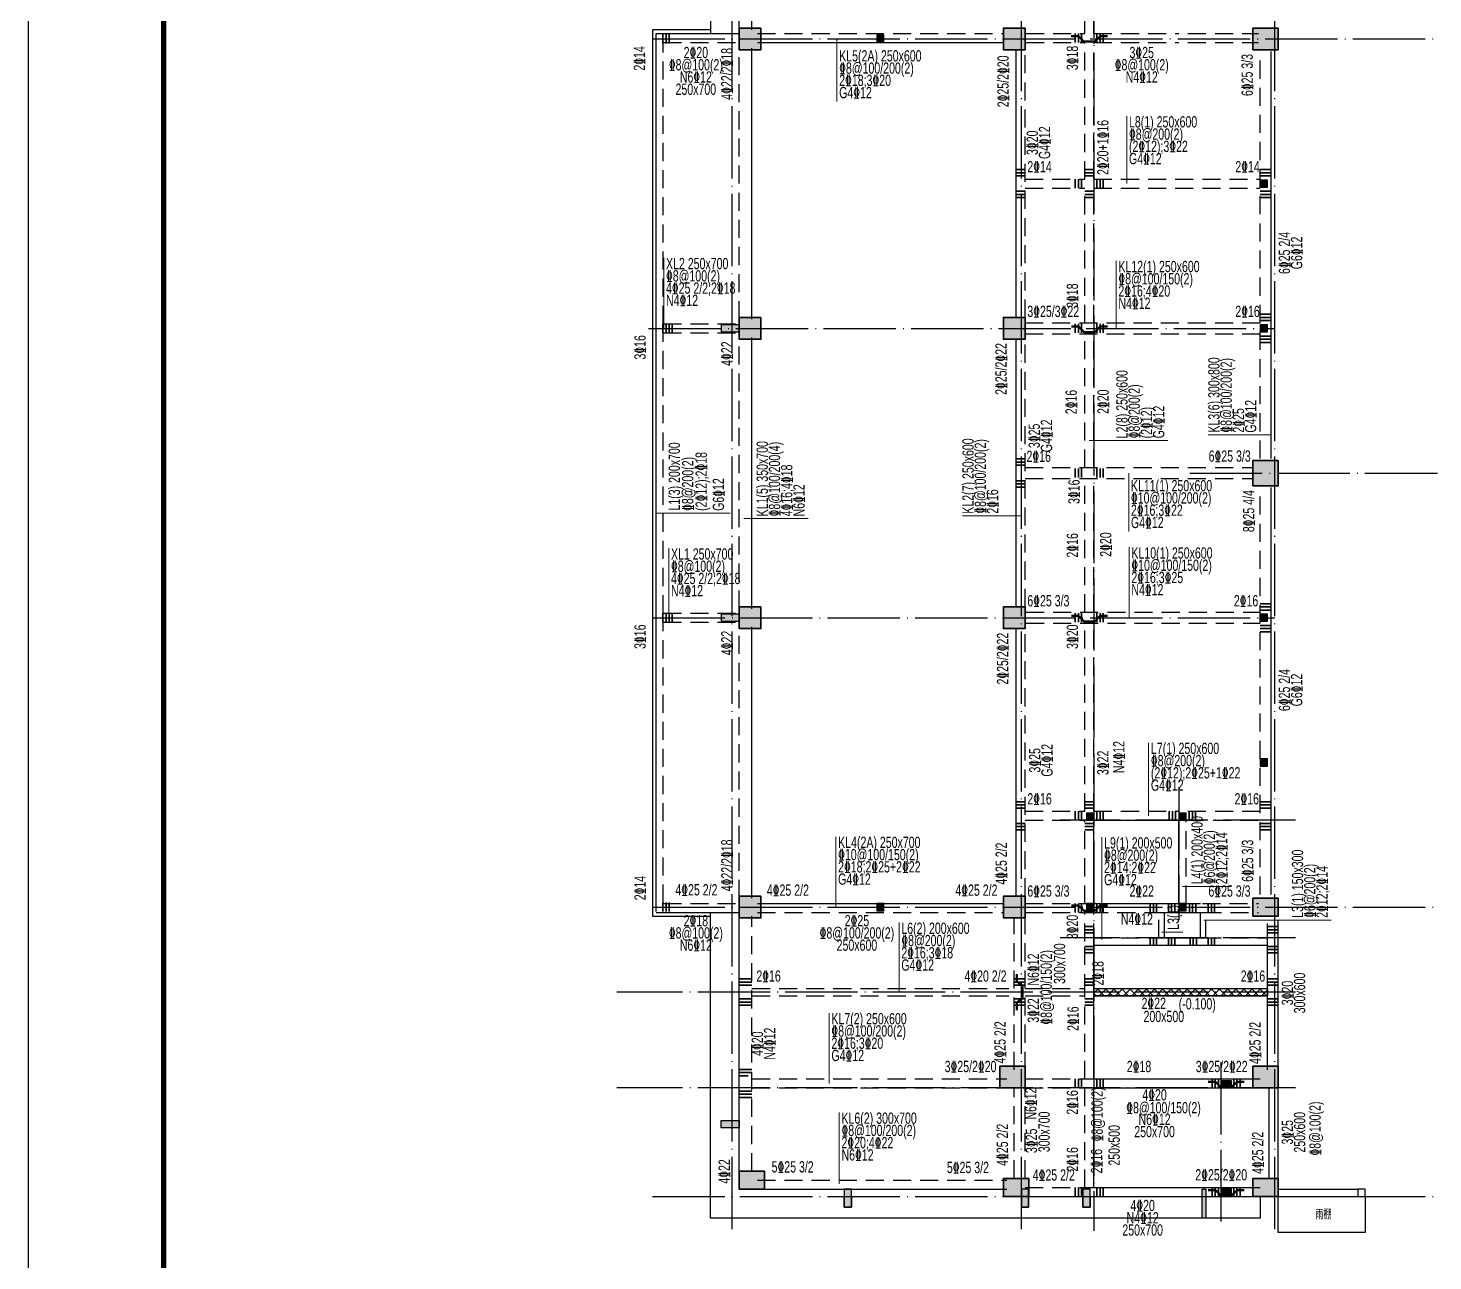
# Model space of a CAD drawing. Extents: x -695511 to 885008, y -751583 to -95266.
# Drawn here: x 107830 to 146662, y -397141 to -363059 of the extents above; entities that cross this region are included whole.
import ezdxf
from ezdxf.enums import TextEntityAlignment as Align

# ---------------------------------------------------------------- set-up
doc = ezdxf.new("R2010")
doc.units = 0
doc.header["$LTSCALE"] = 1000
doc.header["$MEASUREMENT"] = 0
doc.linetypes.add('DOTE', pattern=[2.42, 2, -0.2, 0.02, -0.2])
doc.linetypes.add('线型3', pattern=[750, 500, -250])
for name, color, linetype in [('3T_GLASS', 5, 'Continuous'), ('_0', 7, 'Continuous'), ('DOTE', 1, 'Continuous'), ('GZ', 211, 'Continuous'), ('PUB_TITLE', 4, 'Continuous'), ('SEDOTE', 40, 'DOTE'), ('TZ', 11, 'Continuous'), ('WALL', 4, 'Continuous'), ('填充', 8, 'Continuous')]:
    doc.layers.add(name, color=color, linetype=linetype)
for name, color, linetype, lineweight in [('BEAM', 4, 'Continuous', 25), ('BEAM-DASH', 4, '线型3', 25), ('梁原位标注', 7, 'Continuous', 18), ('梁名称编号', 2, 'Continuous', 18), ('梁标注引线', 2, 'Continuous', 18), ('梁附加吊筋', 1, 'Continuous', 50), ('梁附加箍筋', 1, 'Continuous', 35), ('梁集中标注', 2, 'Continuous', 18), ('砼柱', 2, 'Continuous', 35)]:
    doc.layers.add(name, color=color, linetype=linetype, lineweight=lineweight)
doc.styles.add('样式 1', font='GS_TXT.shx', dxfattribs={"width": 0.7, "height": 375, "bigfont": 'yjkchn.shx'})
doc.styles.add('样式 5', font='GS_TXT.shx', dxfattribs={"width": 0.7, "height": 250, "bigfont": 'yjkchn.shx'})

# ---------------------------------------------------------------- blocks, each defined once
blk = doc.blocks.new('zw')
at = {"layer": 'DOTE', "linetype": 'DOTE'}
for p, q in [((-185373, -1049032), (-185373, -1007232)), ((-177373, -1049032), (-177373, -1007232)), ((-170373, -1049032), (-170373, -1007232)), ((-187573, -1016132), (-73373, -1016132)), ((-187684, -1024132), (-170373, -1024132)), ((-172717, -1028132), (-73373, -1028132)), ((-187573, -1032132), (-170373, -1032132)), ((-187573, -1040132), (-73373, -1040132)), ((-187573, -1048132), (-73373, -1048132))]:
    blk.add_line(p, q, dxfattribs=at)
blk = doc.blocks.new('2fmb')
at = {"layer": 'BEAM'}
for p, q in [((-2274, -775644), (-2274, -773444)), ((-4574, -775744), (-2274, -775744)), ((-4574, -783894), (-4574, -775744)), ((-1924, -783644), (-1924, -776144)), ((-1774, -775994), (5051, -775994)), ((5376, -783594), (5376, -776194)), ((12426, -787494), (12426, -776244)), ((-4574, -791894), (-4574, -783894)), ((-1924, -791644), (-1924, -784144)), ((5376, -791594), (5376, -784194)), ((12426, -799544), (12426, -788294)), ((-4574, -800019), (-4574, -791894)), ((-1924, -799644), (-1924, -792144)), ((5376, -799594), (5376, -792194)), ((7526, -799794), (7526, -797494)), ((7526, -797494), (9876, -797494)), ((9876, -799794), (9876, -797494)), ((-1774, -799794), (5026, -799794)), ((7426, -799794), (9401, -799794)), ((9401, -799794), (9976, -799794)), ((-4574, -800044), (-2274, -800044)), ((-2274, -807194), (-2274, -800144)), ((9401, -800044), (9976, -800044)), ((9476, -800744), (9476, -800044)), ((9976, -800044), (10551, -800044)), ((10476, -800744), (10476, -800044)), ((12626, -800844), (12626, -800244)), ((7526, -802244), (7526, -800844)), ((7526, -800944), (9426, -800944)), ((9401, -800744), (10551, -800744)), ((9426, -800944), (10526, -800944)), ((10526, -800944), (12326, -800944)), ((12326, -802244), (12326, -800844)), ((12626, -802244), (12626, -800844)), ((7526, -804644), (7526, -802244)), ((12326, -804394), (12326, -802244)), ((12626, -804394), (12626, -802244)), ((7426, -804644), (12126, -804644)), ((7426, -804894), (12126, -804894)), ((7526, -807644), (7526, -804894)), ((12376, -807394), (12376, -804894)), ((12626, -807394), (12626, -804894)), ((7426, -807644), (12126, -807644)), ((-1774, -807694), (5126, -807694)), ((5626, -807894), (7426, -807894)), ((7426, -807894), (12126, -807894))]:
    blk.add_line(p, q, dxfattribs=at)
at = {"layer": 'BEAM', "color": 2}
for p, q in [((7526, -802144), (12326, -802144)), ((7526, -802344), (12326, -802344))]:
    blk.add_line(p, q, dxfattribs=at)
at = {"layer": 'BEAM-DASH', "ltscale": 0.001}
for p, q in [((7276, -775744), (7276, -771144)), ((7526, -775744), (7526, -771144)), ((-1924, -775644), (-1924, -773544)), ((-1774, -775744), (5051, -775744)), ((5651, -775744), (7276, -775744)), ((7526, -775744), (9876, -775744)), ((10126, -775744), (12076, -775744)), ((-4374, -775994), (-2274, -775994)), ((-4374, -783769), (-4374, -775994)), ((-2274, -783644), (-2274, -776144)), ((5626, -783594), (5626, -776194)), ((5651, -775994), (7276, -775994)), ((7276, -779769), (7276, -775994)), ((7526, -775994), (9876, -775994)), ((7526, -779769), (7526, -775994)), ((10126, -775994), (12076, -775994)), ((12126, -787492), (12126, -776244)), ((5626, -779769), (7276, -779769)), ((5626, -780019), (7276, -780019)), ((7276, -783744), (7276, -780019)), ((7526, -779769), (12126, -779769)), ((7526, -783744), (7526, -780019)), ((7526, -780019), (12126, -780019)), ((-4374, -783769), (-2274, -783769)), ((5626, -783744), (12126, -783744)), ((-4374, -784019), (-2274, -784019)), ((-4374, -791769), (-4374, -784019)), ((-2274, -791644), (-2274, -784144)), ((5626, -784044), (12126, -784044)), ((5626, -791594), (5626, -784194)), ((7276, -787744), (7276, -784044)), ((7526, -787744), (7526, -784044)), ((5626, -787744), (11926, -787744)), ((5626, -788044), (11926, -788044)), ((7276, -791744), (7276, -788044)), ((7526, -791744), (7526, -788044)), ((12126, -799544), (12126, -788295)), ((5651, -791744), (12126, -791744)), ((-4374, -791769), (-2274, -791769)), ((-4374, -792019), (-2274, -792019)), ((-4374, -799769), (-4374, -792019)), ((-2274, -799644), (-2274, -792144)), ((5651, -792044), (12126, -792044)), ((7276, -797244), (7276, -792044)), ((7526, -797244), (7526, -792044)), ((5626, -799594), (5626, -792194)), ((5626, -797244), (7276, -797244)), ((5626, -797494), (7276, -797494)), ((7276, -799794), (7276, -797494)), ((7526, -797244), (9876, -797244)), ((10076, -797494), (12126, -797494)), ((10076, -799794), (10076, -797494)), ((10126, -797244), (12126, -797244)), ((-4374, -799794), (-2274, -799794)), ((5626, -799794), (7426, -799794)), ((9976, -799794), (10526, -799794)), ((10526, -799794), (12076, -799794)), ((-1924, -807194), (-1924, -800144)), ((-1774, -800044), (5026, -800044)), ((5326, -802144), (5326, -800194)), ((5626, -800044), (7426, -800044)), ((5626, -802144), (5626, -800194)), ((7276, -800844), (7276, -800044)), ((7426, -800044), (9401, -800044)), ((7526, -800844), (7526, -800044)), ((9326, -800744), (9326, -800044)), ((10551, -800044), (12076, -800044)), ((10626, -800744), (10626, -800044)), ((12326, -800844), (12326, -800244)), ((7276, -802244), (7276, -800844)), ((7526, -800744), (9401, -800744)), ((10551, -800744), (12326, -800744)), ((-1924, -802144), (5176, -802144)), ((5626, -802144), (7276, -802144)), ((5626, -802144), (5776, -802144)), ((7276, -804644), (7276, -802244)), ((-1924, -802344), (5176, -802344)), ((5326, -804394), (5326, -802344)), ((5626, -804394), (5626, -802344)), ((5626, -802344), (7276, -802344)), ((5626, -802344), (5776, -802344)), ((-1924, -804644), (5126, -804644)), ((-1924, -804894), (5126, -804894)), ((5326, -807394), (5326, -804894)), ((5626, -804644), (7426, -804644)), ((5626, -807394), (5626, -804894)), ((5626, -804894), (7426, -804894)), ((7276, -807644), (7276, -804894)), ((-1774, -807444), (5126, -807444)), ((5626, -807644), (7426, -807644))]:
    blk.add_line(p, q, dxfattribs=at)
blk = doc.blocks.new('1fcol')
at = {"layer": '填充'}
h = blk.add_hatch(color=256, dxfattribs=at)
h.dxf.hatch_style = 1
h.paths.add_polyline_path([(-213743, -870963), (-214343, -870963), (-214343, -871563), (-213743, -871563)])
h = blk.add_hatch(color=256, dxfattribs=at)
h.dxf.hatch_style = 1
h.paths.add_polyline_path([(-206443, -870963), (-207043, -870963), (-207043, -871563), (-206443, -871563)])
h = blk.add_hatch(color=256, dxfattribs=at)
h.dxf.hatch_style = 1
h.paths.add_polyline_path([(-199443, -870963), (-200143, -870963), (-200143, -871563), (-199443, -871563)])
h = blk.add_hatch(color=256, dxfattribs=at)
h.dxf.hatch_style = 1
h.paths.add_polyline_path([(-213743, -878963), (-214343, -878963), (-214343, -879563), (-213743, -879563)])
h = blk.add_hatch(color=256, dxfattribs=at)
h.dxf.hatch_style = 1
h.paths.add_polyline_path([(-206443, -878963), (-207043, -878963), (-207043, -879563), (-206443, -879563)])
h = blk.add_hatch(color=256, dxfattribs=at)
h.dxf.hatch_style = 1
h.paths.add_polyline_path([(-199443, -882913), (-200143, -882913), (-200143, -883613), (-199443, -883613)])
h = blk.add_hatch(color=256, dxfattribs=at)
h.dxf.hatch_style = 1
h.paths.add_polyline_path([(-213743, -886963), (-214343, -886963), (-214343, -887563), (-213743, -887563)])
h = blk.add_hatch(color=256, dxfattribs=at)
h.dxf.hatch_style = 1
h.paths.add_polyline_path([(-206443, -886963), (-207043, -886963), (-207043, -887563), (-206443, -887563)])
h = blk.add_hatch(color=256, dxfattribs=at)
h.dxf.hatch_style = 1
h.paths.add_polyline_path([(-213743, -894963), (-214343, -894963), (-214343, -895563), (-213743, -895563)])
h = blk.add_hatch(color=256, dxfattribs=at)
h.dxf.hatch_style = 1
h.paths.add_polyline_path([(-206443, -894963), (-207043, -894963), (-207043, -895563), (-206443, -895563)])
h = blk.add_hatch(color=256, dxfattribs=at)
h.dxf.hatch_style = 1
h.paths.add_polyline_path([(-199443, -895013), (-200143, -895013), (-200143, -895513), (-199443, -895513)])
h = blk.add_hatch(color=256, dxfattribs=at)
h.dxf.hatch_style = 1
h.paths.add_polyline_path([(-206443, -899663), (-207143, -899663), (-207143, -900263), (-206443, -900263)])
h = blk.add_hatch(color=256, dxfattribs=at)
h.dxf.hatch_style = 1
h.paths.add_polyline_path([(-199443, -899663), (-200143, -899663), (-200143, -900263), (-199443, -900263)])
h = blk.add_hatch(color=256, dxfattribs=at)
h.dxf.hatch_style = 1
h.paths.add_polyline_path([(-213643, -902563), (-214343, -902563), (-214343, -903063), (-213643, -903063)])
h = blk.add_hatch(color=256, dxfattribs=at)
h.dxf.hatch_style = 1
h.paths.add_polyline_path([(-206343, -902763), (-207043, -902763), (-207043, -903263), (-206343, -903263)])
h = blk.add_hatch(color=256, dxfattribs=at)
h.dxf.hatch_style = 1
h.paths.add_polyline_path([(-199443, -902763), (-200143, -902763), (-200143, -903263), (-199443, -903263)])
at = {"layer": '砼柱', "lineweight": 35}
for points in [[(-213743, -870963), (-214343, -870963), (-214343, -871563), (-213743, -871563)], [(-206443, -870963), (-207043, -870963), (-207043, -871563), (-206443, -871563)], [(-199443, -870963), (-200143, -870963), (-200143, -871563), (-199443, -871563)], [(-213743, -878963), (-214343, -878963), (-214343, -879563), (-213743, -879563)], [(-206443, -878963), (-207043, -878963), (-207043, -879563), (-206443, -879563)], [(-199443, -882913), (-200143, -882913), (-200143, -883613), (-199443, -883613)], [(-213743, -886963), (-214343, -886963), (-214343, -887563), (-213743, -887563)], [(-206443, -886963), (-207043, -886963), (-207043, -887563), (-206443, -887563)], [(-213743, -894963), (-214343, -894963), (-214343, -895563), (-213743, -895563)], [(-206443, -894963), (-207043, -894963), (-207043, -895563), (-206443, -895563)], [(-199443, -895013), (-200143, -895013), (-200143, -895513), (-199443, -895513)], [(-206443, -899663), (-207143, -899663), (-207143, -900263), (-206443, -900263)], [(-199443, -899663), (-200143, -899663), (-200143, -900263), (-199443, -900263)], [(-213643, -902563), (-214343, -902563), (-214343, -903063), (-213643, -903063)], [(-206343, -902763), (-207043, -902763), (-207043, -903263), (-206343, -903263)], [(-199443, -902763), (-200143, -902763), (-200143, -903263), (-199443, -903263)]]:
    blk.add_lwpolyline(points, close=True, dxfattribs=at)
blk = doc.blocks.new('2fzx')
h = blk.add_hatch(color=256)
h.dxf.hatch_style = 1
h.paths.add_polyline_path([(-52886, -1036386), (-53087, -1036386), (-53087, -1036886), (-52886, -1036886)])
h = blk.add_hatch(color=256)
h.dxf.hatch_style = 1
h.paths.add_polyline_path([(-48187, -1036386), (-47987, -1036386), (-47987, -1036886), (-48187, -1036886)])
h = blk.add_hatch(color=256)
h.dxf.hatch_style = 1
h.paths.add_polyline_path([(-46286, -1036386), (-46486, -1036386), (-46486, -1036886), (-46286, -1036886)])
h = blk.add_hatch(color=256)
h.dxf.hatch_style = 1
h.paths.add_polyline_path([(-43087, -1036886), (-43087, -1036086), (-43187, -1036086), (-43187, -1036886)])
h = blk.add_hatch(color=256)
h.dxf.hatch_style = 1
h.paths.add_polyline_path([(-56486, -1038787), (-55986, -1038787), (-55986, -1038587), (-56486, -1038587)])
h = blk.add_hatch(color=256)
h.dxf.hatch_style = 1
h.paths.add_polyline_path([(-56486, -1052786), (-55986, -1052786), (-55986, -1052586), (-56486, -1052586)])
h = blk.add_hatch(color=256)
h.dxf.hatch_style = 1
h.paths.add_polyline_path([(-56486, -1060786), (-55986, -1060786), (-55986, -1060586), (-56486, -1060586)])
h = blk.add_hatch(color=256)
h.dxf.hatch_style = 1
h.paths.add_polyline_path([(-56486, -1074587), (-55986, -1074587), (-55986, -1074787), (-56486, -1074787)])
h = blk.add_hatch(color=256)
h.dxf.hatch_style = 1
h.paths.add_polyline_path([(-52886, -1076986), (-52886, -1076486), (-53087, -1076486), (-53087, -1076986)])
h = blk.add_hatch(color=256)
h.dxf.hatch_style = 1
h.paths.add_polyline_path([(-47987, -1076986), (-47987, -1076486), (-48187, -1076486), (-48187, -1076986)])
h = blk.add_hatch(color=256)
h.dxf.hatch_style = 1
h.paths.add_polyline_path([(-46286, -1076986), (-46286, -1076486), (-46486, -1076486), (-46486, -1076986)])
h = blk.add_hatch(color=256)
h.dxf.hatch_style = 1
h.paths.add_polyline_path([(-43087, -1076486), (-43087, -1077286), (-43187, -1077286), (-43187, -1076486)])
blk.add_lwpolyline([(-41587, -1076686), (-41587, -1077286), (-56786, -1077286), (-56786, -1068836)])
at = {"color": 4}
for points in [[(-52886, -1076986), (-52886, -1076486), (-53087, -1076486), (-53087, -1076986), (-52886, -1076986)], [(-47987, -1076986), (-47987, -1076486), (-48187, -1076486), (-48187, -1076986), (-47987, -1076986)], [(-46286, -1076986), (-46286, -1076486), (-46486, -1076486), (-46486, -1076986), (-46286, -1076986)]]:
    blk.add_lwpolyline(points, dxfattribs=at)
at = {"layer": '_0'}
for points in [[(-41587, -1036686), (-41587, -1036086), (-56786, -1036086), (-56786, -1044536)], [(-56786, -1044436), (-58387, -1044436), (-58387, -1068936), (-56786, -1068936)]]:
    blk.add_lwpolyline(points, dxfattribs=at)
at = {"layer": 'WALL'}
for points in [[(-52886, -1036386), (-53087, -1036386), (-53087, -1036886), (-52886, -1036886)], [(-48187, -1036386), (-47987, -1036386), (-47987, -1036886), (-48187, -1036886)], [(-46286, -1036386), (-46486, -1036386), (-46486, -1036886), (-46286, -1036886)], [(-56486, -1038787), (-55986, -1038787), (-55986, -1038587), (-56486, -1038587)], [(-56486, -1052786), (-55986, -1052786), (-55986, -1052586), (-56486, -1052586)], [(-56486, -1060786), (-55986, -1060786), (-55986, -1060586), (-56486, -1060586)], [(-56486, -1074587), (-55986, -1074587), (-55986, -1074787), (-56486, -1074787)]]:
    blk.add_lwpolyline(points, close=True, dxfattribs=at)
for points in [[(-52886, -1036686), (-52886, -1036386), (-53087, -1036386), (-53087, -1036686), (-52886, -1036686)], [(-47987, -1036686), (-47987, -1036386), (-48187, -1036386), (-48187, -1036686), (-47987, -1036686)], [(-46286, -1036686), (-46286, -1036386), (-46486, -1036386), (-46486, -1036686), (-46286, -1036686)], [(-43187, -1036686), (-43187, -1036086), (-43087, -1036086), (-43087, -1036686), (-43187, -1036686)], [(-43087, -1036886), (-43087, -1036086), (-43187, -1036086), (-43187, -1036886), (-43087, -1036886)], [(-52886, -1076686), (-52886, -1076986), (-53087, -1076986), (-53087, -1076686), (-52886, -1076686)], [(-47987, -1076686), (-47987, -1076986), (-48187, -1076986), (-48187, -1076686), (-47987, -1076686)], [(-46286, -1076686), (-46286, -1076986), (-46486, -1076986), (-46486, -1076686), (-46286, -1076686)], [(-43087, -1076486), (-43087, -1077286), (-43187, -1077286), (-43187, -1076486), (-43087, -1076486)]]:
    blk.add_lwpolyline(points, dxfattribs=at)
blk = doc.blocks.new('2fgzz')
at = {"layer": 'GZ'}
h = blk.add_hatch(color=256, dxfattribs=at)
h.dxf.hatch_style = 1
h.paths.add_polyline_path([(2749, -683477), (2749, -683677), (2949, -683677), (2949, -683477)])
h = blk.add_hatch(color=256, dxfattribs=at)
h.dxf.hatch_style = 1
h.paths.add_polyline_path([(13349, -687477), (13349, -687677), (13549, -687677), (13549, -687477)])
h = blk.add_hatch(color=256, dxfattribs=at)
h.dxf.hatch_style = 1
h.paths.add_polyline_path([(13349, -691477), (13349, -691677), (13549, -691677), (13549, -691477)])
h = blk.add_hatch(color=256, dxfattribs=at)
h.dxf.hatch_style = 1
h.paths.add_polyline_path([(13349, -699477), (13349, -699677), (13549, -699677), (13549, -699477)])
h = blk.add_hatch(color=256, dxfattribs=at)
h.dxf.hatch_style = 1
h.paths.add_polyline_path([(13349, -703477), (13349, -703677), (13549, -703677), (13549, -703477)])
h = blk.add_hatch(color=256, dxfattribs=at)
h.dxf.hatch_style = 1
h.paths.add_polyline_path([(8549, -704977), (8549, -705177), (8749, -705177), (8749, -704977)])
h = blk.add_hatch(color=256, dxfattribs=at)
h.dxf.hatch_style = 1
h.paths.add_polyline_path([(11099, -704977), (11099, -705177), (11299, -705177), (11299, -704977)])
h = blk.add_hatch(color=256, dxfattribs=at)
h.dxf.hatch_style = 1
h.paths.add_polyline_path([(2749, -707477), (2749, -707677), (2949, -707677), (2949, -707477)])
h = blk.add_hatch(color=256, dxfattribs=at)
h.dxf.hatch_style = 1
h.paths.add_polyline_path([(8549, -707477), (8549, -707677), (8749, -707677), (8749, -707477)])
h = blk.add_hatch(color=256, dxfattribs=at)
h.dxf.hatch_style = 1
h.paths.add_polyline_path([(11099, -707477), (11099, -707677), (11299, -707677), (11299, -707477)])
for points in [[(2749, -683477), (2749, -683677), (2949, -683677), (2949, -683477)], [(13349, -687477), (13349, -687677), (13549, -687677), (13549, -687477)], [(13349, -691477), (13349, -691677), (13549, -691677), (13549, -691477)], [(13349, -699477), (13349, -699677), (13549, -699677), (13549, -699477)], [(13349, -703477), (13349, -703677), (13549, -703677), (13549, -703477)], [(8549, -704977), (8549, -705177), (8749, -705177), (8749, -704977)], [(11099, -704977), (11099, -705177), (11299, -705177), (11299, -704977)], [(2749, -707477), (2749, -707677), (2949, -707677), (2949, -707477)], [(8549, -707477), (8549, -707677), (8749, -707677), (8749, -707477)], [(11099, -707477), (11099, -707677), (11299, -707677), (11299, -707477)]]:
    blk.add_lwpolyline(points, close=True, dxfattribs=at)

msp = doc.modelspace()

# ---------------------------------------------------------------- hatches: boundary and pattern name
at = {"layer": '_0'}
h = msp.add_hatch(dxfattribs=at)
h.set_pattern_fill('ANSI37', color=256, scale=100)
h.set_pattern_definition([(45, (129762.53, 412534.2), (-112.2532, 112.2532), []), (135, (129762.53, 412534.2), (-112.2532, -112.2532), [])])
h.paths.add_polyline_path([(137288.2, -389609.3), (142088.2, -389609.3), (142088.2, -389809.3), (137288.2, -389809.3)])
at = {"layer": 'TZ'}
h = msp.add_hatch(color=256, dxfattribs=at)
h.dxf.hatch_style = 1
h.paths.add_polyline_path([(140798.2, -392159.3), (140798.2, -392359.3), (141098.2, -392359.3), (141098.2, -392159.3)])
h = msp.add_hatch(color=256, dxfattribs=at)
h.dxf.hatch_style = 1
h.paths.add_polyline_path([(140798.2, -395159.3), (140798.2, -395359.3), (141098.2, -395359.3), (141098.2, -395159.3)])

# ---------------------------------------------------------------- linework, layer by layer
at = {"layer": '_0'}
msp.add_lwpolyline([(137288.2, -389609.3), (142088.2, -389609.3), (142088.2, -389809.3), (137288.2, -389809.3)], close=True, dxfattribs=at)
for points in [[(142388.2, -395159.3), (144588.2, -395159.3)], [(144788.2, -395359.3), (144788.2, -395159.3), (144588.2, -395159.3), (144588.2, -395359.3), (144788.2, -395359.3)], [(144788.2, -395359.3), (144788.2, -396359.3), (142388.2, -396359.3), (142388.2, -395359.3)], [(144788.2, -395359.3), (144788.2, -396359.3), (142388.2, -396359.3), (142388.2, -395359.3)], [(142388.2, -395359.3), (144588.2, -395359.3)]]:
    msp.add_lwpolyline(points, dxfattribs=at)
at = {"layer": 'PUB_TITLE'}
msp.add_lwpolyline([(107830.5, -427534.5), (265480.5, -427534.5), (265480.5, -338434.5), (107830.5, -338434.5)], close=True, dxfattribs=at)
at = {"layer": 'PUB_TITLE', "const_width": 150}
msp.add_lwpolyline([(111580.5, -426034.5), (263980.5, -426034.5), (263980.5, -339934.5), (111580.5, -339934.5)], close=True, dxfattribs=at)
at = {"layer": 'SEDOTE', "linetype": 'DOTE'}
for p, q in [((137288.2, -354068.9), (137288.2, -396305)), ((139638.2, -384042.8), (139638.2, -387711.4)), ((142860, -384959.3), (136358.5, -384959.3)), ((142860, -388209.3), (136358.5, -388209.3)), ((142860, -389709.3), (124106.6, -389709.3)), ((142860, -392359.3), (124106.6, -392359.3))]:
    msp.add_line(p, q, dxfattribs=at)
msp.add_lwpolyline([(140798.2, -391646.8), (140798.2, -396052.4)], dxfattribs=at)
at = {"layer": 'TZ'}
for points in [[(140798.2, -392159.3), (140798.2, -392359.3), (141098.2, -392359.3), (141098.2, -392159.3)], [(140798.2, -395159.3), (140798.2, -395359.3), (141098.2, -395359.3), (141098.2, -395159.3)]]:
    msp.add_lwpolyline(points, close=True, dxfattribs=at)
at = {"layer": '梁标注引线', "color": 6, "lineweight": 18}
for p, q in [((130187.6, -363359.3), (130187.6, -365091.5)), ((137905.7, -371359.3), (137905.7, -369494.4)), ((142172.2, -374305.2), (140452.4, -374305.2)), ((138252.5, -375359.3), (138252.5, -376974.8)), ((127613.2, -376621), (129389, -376621)), ((135263.2, -376546.5), (133655.8, -376546.5)), ((138264.1, -379359.3), (138264.1, -377413.4)), ((130158.5, -387359.3), (130158.5, -385413.4)), ((129972.8, -392234.3), (129972.8, -390288.4)), ((130251, -395009.3), (130251, -393038.4))]:
    msp.add_line(p, q, dxfattribs=at)
at = {"layer": '梁标注引线', "color": 3, "lineweight": 18}
for p, q in [((138198.1, -367359.3), (138198.1, -365494.4)), ((125400.7, -371359.3), (125400.7, -369413.4)), ((137163.2, -374464.2), (139331.3, -374464.2)), ((125188.2, -376468.9), (127238.5, -376468.9)), ((125538.6, -379359.3), (125538.6, -377441)), ((138804.4, -384834.3), (138804.4, -382814.3)), ((137510, -388259.3), (137510, -385429.2)), ((139738.2, -386791.8), (141069.4, -386791.8)), ((131905.2, -389709.3), (131905.2, -387788.4)), ((139748.5, -388057.1), (139167.7, -388057.1))]:
    msp.add_line(p, q, dxfattribs=at)
msp.add_lwpolyline([(140326.5, -387719.3), (142675.8, -387719.3), (143845.7, -387719.3)], dxfattribs=at)
at = {"layer": '梁附加吊筋', "lineweight": 50}
for points in [[(136665.4, -363284.3), (136865.4, -363284.3), (137015.4, -363434.3), (137315.4, -363434.3), (137465.4, -363284.3), (137665.4, -363284.3)], [(136667.5, -371311.8), (136867.5, -371311.8), (137017.5, -371461.8), (137317.5, -371461.8), (137467.5, -371311.8), (137667.5, -371311.8)], [(136667.5, -379311.8), (136867.5, -379311.8), (137017.5, -379461.8), (137317.5, -379461.8), (137467.5, -379311.8), (137667.5, -379311.8)], [(136667.5, -387311.8), (136867.5, -387311.8), (137017.5, -387461.8), (137317.5, -387461.8), (137467.5, -387311.8), (137667.5, -387311.8)], [(135163.2, -390209.3), (135163.2, -390009.3), (135313.2, -389859.3), (135313.2, -389559.3), (135163.2, -389409.3), (135163.2, -389209.3)], [(140448, -392188.8), (140648, -392188.8), (140798, -392338.8), (141098, -392338.8), (141248, -392188.8), (141448, -392188.8)], [(140448.2, -395186.8), (140648.2, -395186.8), (140798.2, -395336.8), (141098.2, -395336.8), (141248.2, -395186.8), (141448.2, -395186.8)]]:
    msp.add_lwpolyline(points, dxfattribs=at)
at = {"layer": '梁附加箍筋', "lineweight": 35}
for p, q in [((125375.7, -363484.3), (125375.7, -363234.3)), ((125375.7, -363484.3), (125375.7, -363234.3)), ((125463.2, -363484.3), (125463.2, -363234.3)), ((125463.2, -363484.3), (125463.2, -363234.3)), ((125550.7, -363484.3), (125550.7, -363234.3)), ((136775.7, -363459.3), (136775.7, -363209.3)), ((136863.2, -363459.3), (136863.2, -363209.3)), ((136950.7, -363459.3), (136950.7, -363209.3)), ((137375.7, -363459.3), (137375.7, -363209.3)), ((137463.2, -363459.3), (137463.2, -363209.3)), ((137550.7, -363459.3), (137550.7, -363209.3)), ((135388.2, -366971.8), (135138.2, -366971.8)), ((135388.2, -367059.3), (135138.2, -367059.3)), ((135388.2, -367146.8), (135138.2, -367146.8)), ((136775.7, -367484.3), (136775.7, -367234.3)), ((136863.2, -367484.3), (136863.2, -367234.3)), ((136950.7, -367484.3), (136950.7, -367234.3)), ((137288.2, -366971.8), (137038.2, -366971.8)), ((137288.2, -367059.3), (137038.2, -367059.3)), ((137288.2, -367146.8), (137038.2, -367146.8)), ((137375.7, -367484.3), (137375.7, -367234.3)), ((137463.2, -367484.3), (137463.2, -367234.3)), ((137550.7, -367484.3), (137550.7, -367234.3)), ((142188.2, -366971.8), (141888.2, -366971.8)), ((142188.2, -367059.3), (141888.2, -367059.3)), ((142188.2, -367146.8), (141888.2, -367146.8)), ((135388.2, -367571.8), (135138.2, -367571.8)), ((135388.2, -367659.3), (135138.2, -367659.3)), ((137288.2, -367571.8), (137038.2, -367571.8)), ((137288.2, -367659.3), (137038.2, -367659.3)), ((142188.2, -367571.8), (141888.2, -367571.8)), ((142188.2, -367659.3), (141888.2, -367659.3)), ((135388.2, -367746.8), (135138.2, -367746.8)), ((137288.2, -367746.8), (137038.2, -367746.8)), ((142188.2, -367746.8), (141888.2, -367746.8)), ((142188.2, -370971.8), (141888.2, -370971.8)), ((142188.2, -371059.3), (141888.2, -371059.3)), ((142188.2, -371146.8), (141888.2, -371146.8)), ((125375.7, -371484.3), (125375.7, -371234.3)), ((125463.2, -371484.3), (125463.2, -371234.3)), ((125550.7, -371484.3), (125550.7, -371234.3)), ((125638.2, -371484.3), (125638.2, -371234.3)), ((136775.7, -371484.3), (136775.7, -371234.3)), ((136863.2, -371484.3), (136863.2, -371234.3)), ((136950.7, -371484.3), (136950.7, -371234.3)), ((137375.7, -371484.3), (137375.7, -371234.3)), ((137463.2, -371484.3), (137463.2, -371234.3)), ((137550.7, -371484.3), (137550.7, -371234.3)), ((142188.2, -371571.8), (141888.2, -371571.8)), ((142188.2, -371659.3), (141888.2, -371659.3)), ((142188.2, -371746.8), (141888.2, -371746.8)), ((135388.2, -374971.8), (135138.2, -374971.8)), ((135388.2, -375059.3), (135138.2, -375059.3)), ((135388.2, -375146.8), (135138.2, -375146.8)), ((136775.7, -375484.3), (136775.7, -375234.3)), ((136863.2, -375484.3), (136863.2, -375234.3)), ((136950.7, -375484.3), (136950.7, -375234.3)), ((137375.7, -375484.3), (137375.7, -375234.3)), ((137463.2, -375484.3), (137463.2, -375234.3)), ((137550.7, -375484.3), (137550.7, -375234.3)), ((135388.2, -375571.8), (135138.2, -375571.8)), ((135388.2, -375659.3), (135138.2, -375659.3)), ((135388.2, -375746.8), (135138.2, -375746.8)), ((142188.2, -378971.8), (141888.2, -378971.8)), ((125375.7, -379484.3), (125375.7, -379234.3)), ((125463.2, -379484.3), (125463.2, -379234.3)), ((125550.7, -379484.3), (125550.7, -379234.3)), ((125638.2, -379484.3), (125638.2, -379234.3)), ((136775.7, -379484.3), (136775.7, -379234.3)), ((136863.2, -379484.3), (136863.2, -379234.3)), ((136950.7, -379484.3), (136950.7, -379234.3)), ((137375.7, -379484.3), (137375.7, -379234.3)), ((137463.2, -379484.3), (137463.2, -379234.3)), ((137550.7, -379484.3), (137550.7, -379234.3)), ((142188.2, -379059.3), (141888.2, -379059.3)), ((142188.2, -379146.8), (141888.2, -379146.8)), ((142188.2, -379571.8), (141888.2, -379571.8)), ((142188.2, -379659.3), (141888.2, -379659.3)), ((142188.2, -379746.8), (141888.2, -379746.8)), ((135388.2, -384446.8), (135138.2, -384446.8)), ((135388.2, -384534.3), (135138.2, -384534.3)), ((135388.2, -384621.8), (135138.2, -384621.8)), ((136775.7, -384959.3), (136775.7, -384709.3)), ((136863.2, -384959.3), (136863.2, -384709.3)), ((136950.7, -384959.3), (136950.7, -384709.3)), ((137288.2, -384446.8), (137038.2, -384446.8)), ((137288.2, -384534.3), (137038.2, -384534.3)), ((137288.2, -384621.8), (137038.2, -384621.8)), ((137375.7, -384959.3), (137375.7, -384709.3)), ((137463.2, -384959.3), (137463.2, -384709.3)), ((137550.7, -384959.3), (137550.7, -384709.3)), ((139375.7, -384959.3), (139375.7, -384709.3)), ((139463.2, -384959.3), (139463.2, -384709.3)), ((139550.7, -384959.3), (139550.7, -384709.3)), ((139925.7, -384959.3), (139925.7, -384709.3)), ((140013.2, -384959.3), (140013.2, -384709.3)), ((140100.7, -384959.3), (140100.7, -384709.3)), ((142188.2, -384446.8), (141888.2, -384446.8)), ((142188.2, -384534.3), (141888.2, -384534.3)), ((142188.2, -384621.8), (141888.2, -384621.8)), ((135388.2, -385046.8), (135138.2, -385046.8)), ((135388.2, -385134.3), (135138.2, -385134.3)), ((137288.2, -385046.8), (137038.2, -385046.8)), ((137288.2, -385134.3), (137038.2, -385134.3)), ((142188.2, -385046.8), (141888.2, -385046.8)), ((142188.2, -385134.3), (141888.2, -385134.3)), ((135388.2, -385221.8), (135138.2, -385221.8)), ((137288.2, -385221.8), (137038.2, -385221.8)), ((142188.2, -385221.8), (141888.2, -385221.8)), ((125375.7, -387484.3), (125375.7, -387234.3)), ((125463.2, -387484.3), (125463.2, -387234.3)), ((125550.7, -387484.3), (125550.7, -387234.3)), ((136775.7, -387509.3), (136775.7, -387259.3)), ((136863.2, -387509.3), (136863.2, -387259.3)), ((136950.7, -387509.3), (136950.7, -387259.3)), ((137375.7, -387509.3), (137375.7, -387259.3)), ((137463.2, -387509.3), (137463.2, -387259.3)), ((137550.7, -387509.3), (137550.7, -387259.3)), ((138850.7, -387509.3), (138850.7, -387259.3)), ((138938.2, -387509.3), (138938.2, -387259.3)), ((139025.7, -387509.3), (139025.7, -387259.3)), ((139350.7, -387509.3), (139350.7, -387259.3)), ((139438.2, -387509.3), (139438.2, -387259.3)), ((139525.7, -387509.3), (139525.7, -387259.3)), ((139932.2, -387509.3), (139932.2, -387259.3)), ((140019.7, -387509.3), (140019.7, -387259.3)), ((140107.2, -387509.3), (140107.2, -387259.3)), ((140450.7, -387509.3), (140450.7, -387259.3)), ((140538.2, -387509.3), (140538.2, -387259.3)), ((140625.7, -387509.3), (140625.7, -387259.3)), ((137288.2, -387896.8), (137038.2, -387896.8)), ((142388.2, -387896.8), (142088.2, -387896.8)), ((137288.2, -387984.3), (137038.2, -387984.3)), ((137288.2, -388071.8), (137038.2, -388071.8)), ((138850.7, -388409.3), (138850.7, -388209.3)), ((138938.2, -388409.3), (138938.2, -388209.3)), ((139025.7, -388409.3), (139025.7, -388209.3)), ((139350.7, -388409.3), (139350.7, -388209.3)), ((139438.2, -388409.3), (139438.2, -388209.3)), ((139525.7, -388409.3), (139525.7, -388209.3)), ((139950.7, -388409.3), (139950.7, -388209.3)), ((140038.2, -388409.3), (140038.2, -388209.3)), ((140125.7, -388409.3), (140125.7, -388209.3)), ((140450.7, -388409.3), (140450.7, -388209.3)), ((140538.2, -388409.3), (140538.2, -388209.3)), ((140625.7, -388409.3), (140625.7, -388209.3)), ((142388.2, -387984.3), (142088.2, -387984.3)), ((142388.2, -388071.8), (142088.2, -388071.8)), ((137288.2, -388446.8), (137038.2, -388446.8)), ((137288.2, -388534.3), (137038.2, -388534.3)), ((137288.2, -388621.8), (137038.2, -388621.8)), ((142388.2, -388446.8), (142088.2, -388446.8)), ((142388.2, -388534.3), (142088.2, -388534.3)), ((142388.2, -388621.8), (142088.2, -388621.8)), ((127838.2, -389346.8), (127488.2, -389346.8)), ((127838.2, -389434.3), (127488.2, -389434.3)), ((135388.2, -389346.8), (135088.2, -389346.8)), ((135388.2, -389434.3), (135088.2, -389434.3)), ((137288.2, -389346.8), (137038.2, -389346.8)), ((137288.2, -389434.3), (137038.2, -389434.3)), ((142388.2, -389346.8), (142088.2, -389346.8)), ((142388.2, -389434.3), (142088.2, -389434.3)), ((127838.2, -389521.8), (127488.2, -389521.8)), ((135388.2, -389521.8), (135088.2, -389521.8)), ((137288.2, -389521.8), (137038.2, -389521.8)), ((142388.2, -389521.8), (142088.2, -389521.8)), ((127838.2, -389896.8), (127488.2, -389896.8)), ((127838.2, -389984.3), (127488.2, -389984.3)), ((127838.2, -390071.8), (127488.2, -390071.8)), ((135388.2, -389896.8), (135088.2, -389896.8)), ((135388.2, -389984.3), (135088.2, -389984.3)), ((135388.2, -390071.8), (135088.2, -390071.8)), ((137288.2, -389896.8), (137038.2, -389896.8)), ((137288.2, -389984.3), (137038.2, -389984.3)), ((137288.2, -390071.8), (137038.2, -390071.8)), ((142388.2, -389896.8), (142088.2, -389896.8)), ((142388.2, -389984.3), (142088.2, -389984.3)), ((142388.2, -390071.8), (142088.2, -390071.8)), ((127838.2, -391846.8), (127488.2, -391846.8)), ((127838.2, -391934.3), (127488.2, -391934.3)), ((127738.2, -392021.8), (127488.2, -392021.8)), ((136775.7, -392359.3), (136775.7, -392109.3)), ((136863.2, -392359.3), (136863.2, -392109.3)), ((136950.7, -392359.3), (136950.7, -392109.3)), ((137375.7, -392359.3), (137375.7, -392109.3)), ((137463.2, -392359.3), (137463.2, -392109.3)), ((137550.7, -392359.3), (137550.7, -392109.3)), ((140556.2, -392361.3), (140556.2, -392111.3)), ((140643.7, -392361.3), (140643.7, -392111.3)), ((140731.2, -392361.3), (140731.2, -392111.3)), ((141156.2, -392361.3), (141156.2, -392111.3)), ((141243.7, -392361.3), (141243.7, -392111.3)), ((141331.2, -392361.3), (141331.2, -392111.3)), ((127838.2, -392446.8), (127488.2, -392446.8)), ((127838.2, -392534.3), (127488.2, -392534.3)), ((127838.2, -392621.8), (127488.2, -392621.8)), ((136775.7, -395359.3), (136775.7, -395109.3)), ((136863.2, -395359.3), (136863.2, -395109.3)), ((136950.7, -395359.3), (136950.7, -395109.3)), ((137375.7, -395359.3), (137375.7, -395109.3)), ((137463.2, -395359.3), (137463.2, -395109.3)), ((137550.7, -395359.3), (137550.7, -395109.3)), ((140556.4, -395381.8), (140556.4, -395131.8)), ((140643.9, -395359.3), (140643.9, -395109.3)), ((140731.4, -395359.3), (140731.4, -395109.3)), ((141156.4, -395359.3), (141156.4, -395109.3)), ((141243.9, -395359.3), (141243.9, -395109.3)), ((141331.4, -395359.3), (141331.4, -395109.3))]:
    msp.add_line(p, q, dxfattribs=at)

# ---------------------------------------------------------------- block references
for name, p in [('zw', (312661.1, 652772.2)), ('1fcol', (341830.9, 507903.5))]:
    msp.add_blockref(name, p)
at = {"layer": '3T_GLASS'}
msp.add_blockref('2fmb', (129762.5, 412534.2), dxfattribs=at)
at = {"layer": '_0'}
msp.add_blockref('2fzx', (183474.7, 681327.2), dxfattribs=at)
at = {"layer": 'GZ'}
msp.add_blockref('2fgzz', (128539.4, 320217.7), dxfattribs=at)

# ---------------------------------------------------------------- texts
at = {"layer": '_0', "style": '样式 5', "width": 0.7}
msp.add_text('雨棚', height=250, dxfattribs=at).set_placement((143636.2, -395739.3), align=Align.TOP_CENTER)
at = {"layer": '梁原位标注', "style": '样式 1', "width": 0.7}
for s, p in [('2%%13214', (124975.7, -363559.3)), ('4%%13222/2%%13218', (127394.5, -363608)), ('2%%13225/2%%13220', (135029, -363815.8)), ('3%%13218', (136944.5, -363546.8)), ('6%%13225 3/3', (141777.5, -363774.8)), ('3%%13216', (124994.5, -371546.8)), ('4%%13222', (127394.5, -371721.8)), ('2%%13225/2%%13222', (134974, -371766.3)), ('8%%13225 4/4', (141819.5, -375830.8)), ('3%%13216', (124994.5, -379546.8)), ('4%%13222', (127394.5, -379721.8)), ('3%%13220', (136944.5, -379546.8)), ('2%%13225/2%%13222', (135016.5, -379774.8)), ('4%%13222/2%%13218', (127394.5, -385490.2)), ('3%%13220', (136944.5, -387571.8)), ('2%%13216', (136944.5, -392421.8))]:
    msp.add_text(s, height=312.5, rotation=90, dxfattribs=at).set_placement(p, align=Align.BOTTOM_RIGHT)
for s, p in [('2%%13220', (126288.2, -363578.1)), ('3%%13225', (138613.2, -363578.1)), ('%%1328@100(2)', (126288.2, -363916.6)), ('%%1328@100(2)', (138613.2, -363916.6)), ('250x700', (126288.2, -364593.7)), ('N6%%13212', (126288.2, -364255.2)), ('N4%%13212', (138613.2, -364255.2)), ('N4%%13212', (138479.2, -387531.1)), ('%%1328@100(2)', (126288.2, -387916.6)), ('2%%13218', (126288.2, -387578.1)), ('%%1328@100/200(2)', (130740.5, -387916.6)), ('2%%13225', (130740.5, -387578.1)), ('N6%%13212', (126288.2, -388255.2)), ('250x600', (130740.5, -388255.2)), ('2%%13222', (138945.2, -389861.6)), ('(-0.100)', (140148.2, -389877.1)), ('200x500', (139223.7, -390225.6)), ('4%%13220', (138968, -392394.1)), ('%%1328@100/150(2)', (139216, -392749.1)), ('N6%%13212', (138968, -393071.2)), ('250x700', (138968, -393409.7)), ('4%%13220', (138638.2, -395453.1)), ('N4%%13212', (138638.2, -395791.6)), ('250x700', (138638.2, -396130.2))]:
    msp.add_text(s, height=312.5, dxfattribs=at).set_placement(p, align=Align.TOP_CENTER)
for s, p in [('2%%13220+1%%13216', (137382, -366359.4)), ('3%%13220', (135431, -366228.6)), ('G4%%13212', (135769.5, -366228.6)), ('6%%13225 2/4', (142399.5, -369275.8)), ('G6%%13212', (142738, -369275.8)), ('2%%13220', (137387.5, -373388.3)), ('G4%%13212', (135824, -374331.9)), ('3%%13225', (135485.5, -374331.9)), ('2%%13220', (137461.5, -377336.8)), ('6%%13225 2/4', (142399.5, -381359.3)), ('G6%%13212', (142738, -381359.3)), ('G4%%13212', (135838, -383301.8)), ('N4%%13212', (137821.5, -383211.8)), ('3%%13225', (135499.5, -383301.8)), ('3%%13222', (137382, -383371.8)), ('N6%%13212', (135459.4, -389086)), ('%%1328@100/150(2)', (135817, -389578.6)), ('300x700', (136185.1, -388923.1)), ('3%%13220', (142482, -389734.3)), ('300x600', (142820.5, -389734.3)), ('3%%13222', (135458.5, -390217.6)), ('4%%13220', (127832, -391134.3)), ('N4%%13212', (128170.5, -391134.3)), ('N6%%13212', (135390.8, -392790.1)), ('%%1328@100(2)', (143248.3, -393481.3)), ('300x700', (135757.5, -393573.8)), ('3%%13225', (142482, -393584.3)), ('250x600', (142820.5, -393584.3)), ('3%%13225', (135407, -393821.3)), ('250x500', (137694.5, -393945.2))]:
    msp.add_text(s, height=312.5, rotation=90, dxfattribs=at).set_placement(p, align=Align.TOP_CENTER)
for s, p in [('2%%13214', (135450.7, -367140.6)), ('3%%13225/3%%13222', (135450.7, -371140.6)), ('6%%13225 3/3', (135450.7, -379140.6)), ('2%%13216', (135450.7, -384615.6)), ('4%%13225 2/2', (125722.7, -387130.6)), ('4%%13225 2/2', (128250.7, -387140.6)), ('6%%13225 3/3', (135450.7, -387165.6)), ('2%%13216', (127960.5, -389515.6)), ('5%%13225 3/2', (128382.2, -394790.6)), ('5%%13225 3/2', (133227.2, -394807.1)), ('4%%13225 2/2', (135600.7, -395015.6))]:
    msp.add_text(s, height=312.5, dxfattribs=at).set_placement(p, align=Align.BOTTOM_LEFT)
for s, p in [('2%%13214', (141875.7, -367140.6)), ('2%%13216', (141875.7, -371140.6)), ('6%%13225 3/3', (141625.7, -375140.6)), ('2%%13216', (136103.2, -375148.6)), ('2%%13216', (141834.7, -379140.6)), ('2%%13216', (141854.2, -384615.6)), ('4%%13225 2/2', (134625.7, -387140.6)), ('6%%13225 3/3', (141620.2, -387165.6)), ('4%%13220 2/2', (134875.7, -389515.6)), ('2%%13216', (142025.7, -389515.6)), ('3%%13225/2%%13220', (134597.9, -392015.6)), ('3%%13225/2%%13222', (141539.4, -392015.6)), ('2%%13225/2%%13220', (141526.2, -395010.1))]:
    msp.add_text(s, height=312.5, dxfattribs=at).set_placement(p, align=Align.BOTTOM_RIGHT)
for s, p in [('3%%13218', (136944.5, -370794)), ('4%%13225 2/2', (134978.3, -386739.3)), ('6%%13225 3/3', (141788, -386660.7)), ('2%%13214', (124994.5, -387171.8)), ('2%%13218', (137653.5, -389527.3)), ('4%%13225 2/2', (134946.5, -391681.3)), ('4%%13225 2/2', (141994.5, -391696.8)), ('%%1328@100(2)', (137629.2, -393836.7)), ('4%%13225 2/2', (135009, -394513.3)), ('4%%13225 2/2', (142069, -394734.3)), ('2%%13216', (136944.5, -394670.3)), ('2%%13216', (137615, -394721.8)), ('4%%13222', (127322.5, -395005.8))]:
    msp.add_text(s, height=312.5, rotation=90, dxfattribs=at).set_placement(p, align=Align.BOTTOM_LEFT)
for s, p in [('2%%13216', (136911.5, -373397.3)), ('3%%13216', (136989.5, -375876.8)), ('2%%13216', (136944.5, -377359.3)), ('2%%13216', (136963.2, -390444.1))]:
    msp.add_text(s, height=312.5, rotation=90, dxfattribs=at).set_placement(p, align=Align.BOTTOM_CENTER)
for s, p in [('2%%13222', (138613.2, -387165.6)), ('2%%13218', (138538.2, -392015.6))]:
    msp.add_text(s, height=312.5, dxfattribs=at).set_placement(p, align=Align.BOTTOM_CENTER)
at = {"layer": '梁名称编号', "color": 6, "style": '样式 5', "width": 0.7}
for s, p in [('KL5(2A) 250x600', (130250.1, -364075.9)), ('KL11(1) 250x600', (138315, -375959.2))]:
    msp.add_text(s, height=312.5, dxfattribs=at).set_placement(p, align=Align.BOTTOM_LEFT)
at = {"layer": '梁名称编号', "color": 3, "style": '样式 5', "width": 0.7}
for s, p in [('L8(1) 250x600', (138260.6, -365494.4)), ('XL2 250x700', (125463.2, -369413.4)), ('XL1 250x700', (125601.1, -377441)), ('L7(1) 250x600', (138866.9, -382814.3)), ('L9(1) 200x500', (137572.5, -385429.2)), ('L6(2) 200x600', (131967.7, -387788.4))]:
    msp.add_text(s, height=312.5, dxfattribs=at).set_placement(p, align=Align.TOP_LEFT)
at = {"layer": '梁名称编号', "color": 6, "style": '样式 5', "width": 0.7}
for s, p in [('KL12(1) 250x600', (137968.2, -369494.4)), ('KL10(1) 250x600', (138326.6, -377413.4)), ('KL4(2A) 250x700', (130221, -385413.4)), ('KL7(2) 250x600', (130035.3, -390288.4)), ('KL6(2) 300x700', (130313.5, -393038.4))]:
    msp.add_text(s, height=312.5, dxfattribs=at).set_placement(p, align=Align.TOP_LEFT)
for s, p in [('KL3(6) 300x800', (140452.4, -374242.7)), ('KL2(7) 250x600', (133655.8, -376484))]:
    msp.add_text(s, height=312.5, rotation=90, dxfattribs=at).set_placement(p, align=Align.TOP_LEFT)
at = {"layer": '梁名称编号', "color": 3, "style": '样式 5', "width": 0.7}
for s, p in [('L2(8) 250x600', (138315.7, -374401.7)), ('L1(3) 200x700', (125942.3, -376397.9)), ('L4(1) 200x400', (140392.3, -386729.3)), ('L3(1) 150x300', (143168.6, -387656.8))]:
    msp.add_text(s, height=312.5, rotation=90, dxfattribs=at).set_placement(p, align=Align.BOTTOM_LEFT)
at = {"layer": '梁名称编号', "color": 6, "style": '样式 5', "width": 0.7}
msp.add_text('KL1(5) 350x700', height=312.5, rotation=90, dxfattribs=at).set_placement((128373.4, -376558.5), align=Align.BOTTOM_LEFT)
at = {"layer": '梁名称编号', "color": 3, "style": '样式 5', "width": 0.7}
msp.add_text('L3(1)', height=312.5, rotation=90, dxfattribs=at).set_placement((139326.7, -387986.6), align=Align.TOP_LEFT)
at = {"layer": '梁集中标注', "color": 6, "style": '样式 5', "width": 0.7}
for s, p in [('%%1328@100/200(2)', (130250.1, -364414.4)), ('2%%13218;3%%13220', (130250.1, -364752.9)), ('G4%%13212', (130250.1, -365091.5)), ('%%13210@100/200(2)', (138315, -376297.7)), ('2%%13216;3%%13222', (138315, -376636.2)), ('G4%%13212', (138315, -376974.8))]:
    msp.add_text(s, height=312.5, dxfattribs=at).set_placement(p, align=Align.BOTTOM_LEFT)
at = {"layer": '梁集中标注', "color": 3, "style": '样式 5', "width": 0.7}
for s, p in [('(2%%13212);3%%13222', (138260.6, -366171.5)), ('%%1328@200(2)', (138260.6, -365833)), ('G4%%13212', (138260.6, -366510.1)), ('%%1328@100(2)', (125463.2, -369751.9)), ('4%%13225 2/2;2%%13218', (125463.2, -370090.5)), ('N4%%13212', (125463.2, -370429)), ('%%1328@100(2)', (125601.1, -377779.5)), ('4%%13225 2/2;2%%13218', (125601.1, -378118.1)), ('N4%%13212', (125601.1, -378456.6)), ('%%1328@200(2)', (138866.9, -383152.8)), ('(2%%13212);2%%13225+1%%13222', (138866.9, -383491.3)), ('G4%%13212', (138866.9, -383829.9)), ('%%1328@200(2)', (137572.5, -385767.8)), ('2%%13214;2%%13222', (137572.5, -386106.3)), ('G4%%13212', (137572.5, -386444.9)), ('%%1328@200(2)', (131967.7, -388126.9)), ('2%%13216;3%%13218', (131967.7, -388465.5)), ('G4%%13212', (131967.7, -388804))]:
    msp.add_text(s, height=312.5, dxfattribs=at).set_placement(p, align=Align.TOP_LEFT)
at = {"layer": '梁集中标注', "color": 6, "style": '样式 5', "width": 0.7}
for s, p in [('%%1328@100/150(2)', (137968.2, -369833)), ('2%%13216;4%%13220', (137968.2, -370171.5)), ('N4%%13212', (137968.2, -370510.1)), ('%%13210@100/150(2)', (138326.6, -377751.9)), ('2%%13216;3%%13225', (138326.6, -378090.5)), ('N4%%13212', (138326.6, -378429)), ('%%13210@100/150(2)', (130221, -385751.9)), ('2%%13218;2%%13225+2%%13222', (130221, -386090.5)), ('G4%%13212', (130221, -386429)), ('%%1328@100/200(2)', (130035.3, -390626.9)), ('2%%13216;3%%13220', (130035.3, -390965.5)), ('G4%%13212', (130035.3, -391304)), ('2%%13220;4%%13222', (130313.5, -393715.5)), ('%%1328@100/200(2)', (130313.5, -393376.9)), ('N6%%13212', (130313.5, -394054))]:
    msp.add_text(s, height=312.5, dxfattribs=at).set_placement(p, align=Align.TOP_LEFT)
for s, p in [('%%1328@100/200(2)', (140791, -374242.7)), ('G4%%13212', (141468, -374242.7)), ('2%%13225', (141129.5, -374242.7)), ('%%1328@100/200(2)', (133994.4, -376484)), ('2%%13216', (134332.9, -376484))]:
    msp.add_text(s, height=312.5, rotation=90, dxfattribs=at).set_placement(p, align=Align.TOP_LEFT)
at = {"layer": '梁集中标注', "color": 3, "style": '样式 5', "width": 0.7}
for s, p in [('%%1328@200(2)', (138654.2, -374401.7)), ('(2%%13212)', (138992.8, -374401.7)), ('G4%%13212', (139331.3, -374401.7)), ('%%1328@200(2)', (126313.9, -376406.4)), ('(2%%13212);2%%13218', (126685.4, -376406.4)), ('G6%%13212', (127161.5, -376406.4)), ('%%1326@200(2)', (140730.9, -386729.3)), ('2%%13212;2%%13214', (141069.4, -386729.3)), ('%%1326@200(2)', (143507.1, -387656.8)), ('2%%13212;2%%13214', (143845.7, -387656.8))]:
    msp.add_text(s, height=312.5, rotation=90, dxfattribs=at).set_placement(p, align=Align.BOTTOM_LEFT)
at = {"layer": '梁集中标注', "color": 6, "style": '样式 5', "width": 0.7}
for s, p in [('%%1328@100/200(4)', (128711.9, -376558.5)), ('4%%13216;4%%13218', (129050.5, -376558.5)), ('N6%%13212', (129389, -376558.5))]:
    msp.add_text(s, height=312.5, rotation=90, dxfattribs=at).set_placement(p, align=Align.BOTTOM_LEFT)

doc.saveas('drawing.dxf')
